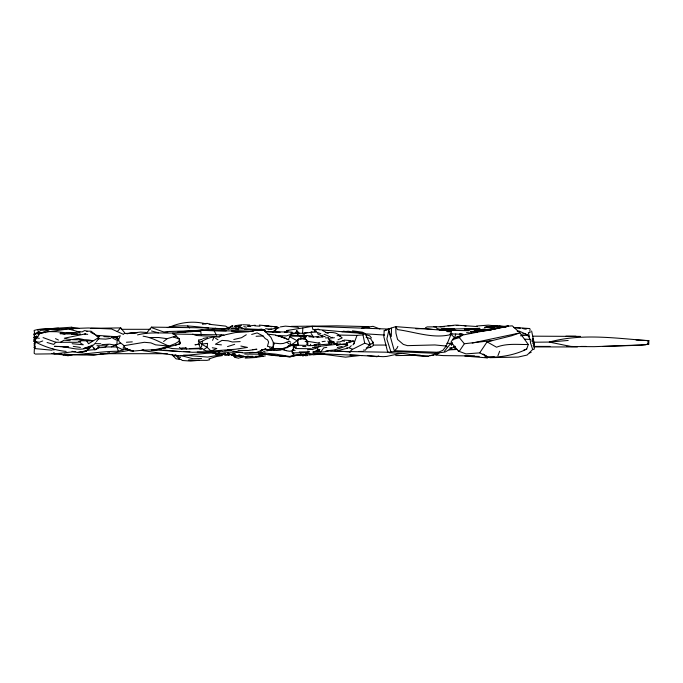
<?xml version="1.0" encoding="UTF-8"?>
<svg xmlns="http://www.w3.org/2000/svg" width="683" height="683" viewBox="0 0 683 683"><rect width="100%" height="100%" fill="white"/><g stroke="black" fill="none" stroke-linecap="round" stroke-linejoin="round"><path stroke-width="1.02" d="M394.518 350.669L394.518 351.591L390.907 351.873L389.447 352.676L387.594 351.754L383.855 336.89L384.162 330.726L389.899 328.506L395.73 326.645L444.975 330.401L451.224 331.733L450.925 334.542L446.204 346.05L442.849 350.353L439.289 351.856L437.504 352.274L394.518 350.669L396.866 348.415L397.856 346.366M228.156 353.051L229.292 354.938L228.148 354.332L228.156 353.051L227.251 352.846L228.481 355.117L224.792 354.912L218.577 352.88L218.534 354.477L214.812 353.299L217.484 354.366L219.644 354.101M273.302 342.371L274.31 343.583L272.79 347.28L271.356 348.373L273.226 347.621L273.302 342.371L270.912 337.325L264.159 330.256L257.423 330.068L248.535 331.733L235.259 332.578L220.413 335.874M34.15 341.005L34.27 334.405L35.473 333.432L41.074 330.307L49.21 329.744M533.457 342.226L549.269 342.072L571.167 346.546L594.176 346.665L645.606 344.778L647.962 344.027L648.03 340.689L648.85 340.578L648.739 344.164L641.03 345.18L603.243 346.46M437.504 352.274C426.166 361.017 410.543 352.565 397.446 353.29M201.442 347.186L202.501 341.15C207.401 337.906 213.634 336.215 219.482 337.137M304.148 338.674L304.294 336.847M302.56 333.236L302.825 327.968L312.063 326.346L388.636 329.078M34.389 348.697L34.15 353.213L34.671 353.709M228.148 354.332L228.216 353.137L228.899 354.725L228.148 354.332L230.504 354.383M97.541 338.691L105.72 339.135L110.62 338.35L111.995 336.821L117.416 338.085L116.819 344.556L115.931 345.222L109.417 344.181L101.827 344.625M306.804 353.546L306.3 354.187L309.74 353.495L306.804 353.546L302.808 355.8L303.935 354.742L305.651 354.989L302.808 355.8M123.427 346.733L123.094 349.875L118.304 351.284C96.269 351.053 73.662 357.585 51.857 353.435M290.727 342.192L289.268 341.287L283.368 343.464L280.158 343.703L273.456 343.071M286.595 332.604L286.826 330.504L302.825 327.968M198.412 341.773L198.599 340.108L202.108 339.331M236.318 327.379L234.209 326.346L238.538 326.619L238.111 329.778M297.54 341.039L297.771 345.197L305.685 345.41L307.316 344.497L306.155 339.69L302.714 338.768L300.068 338.819L297.856 339.699M235.183 353.623L233.979 355.228L234.636 357.021M453.145 339.955L453.41 338.094M294.04 353.683L292.23 352.846L292.358 350.234L293.434 349.346L293.4 348.373M35.747 341.372L34.585 345.82L34.15 345.453L35.098 338.777L36.259 337.112M303.201 336.693L303.457 335.174L301.707 335.336M237.983 329.548L238.358 327.328L240.382 326.448M337.487 343.148L334.525 343.643L331.631 342.781L330.803 341.509L331.059 340.134L329.488 340.194L328.207 337.863L325.441 337.897M454.776 337.487L455.732 334.03L463.159 334.414L460.316 333.466L459.386 334.183M435.959 353.316L394.518 351.591L388.721 330.862L391.308 336.497L391.496 328.233L389.165 328.975L386.843 339.007L390.907 351.873M226.585 328.344L221.523 329.445L230 327.49L228.165 329.044M290.48 343.464L290.036 345.052L287.517 347.57L282.788 348.714L271.066 349.013M305.728 336.156L305.258 337.718L305.728 336.156L306.949 335.541L310.953 335.934L313.54 337.018L318.765 336.309M272.124 347.562L271.347 350.14L261.649 349.525M220.703 336.48L221.207 334.866L223.683 335.174M306.155 339.69L307.828 341.372L307.794 344.744M363.416 350.038L365.379 350.166L370.015 343.95L365.226 333.594L362.98 334.832L357.004 335.404L353.905 343.669M162.699 347.749L169.051 346.093L175.343 343.583L178.767 341.449L179.552 339.127L172.833 333.031C161.12 333.27 149.065 331.853 137.531 334.909M526.67 349.15L528.3 344.514L519.883 332.852L512.301 325.851L508.545 326.098L462.348 335.105L455.091 337.692L452.564 339.63L451.028 342.072L458.344 351.079L465.994 353.896L479.705 352.863L488.234 357.158C501.322 357.482 515.05 354.887 526.67 349.15L523.972 349.884M235.353 355.638L235.763 354.486M452.53 342.712L451.514 345.385L450.771 343.37L446.827 343.301M497.907 355.723L499.683 351.216M352.949 344.889L354.221 343.498M118.594 339.588L120.285 335.746L116.665 336.685L117.886 340.074L118.594 339.588L119.183 341.782L124.127 345.666L125.126 348.518M212.558 340.365L214.231 336.659M307.316 344.497L307.999 345.675L310.065 345.632L310.688 344.292M66.14 351.412C54.947 350.353 44.053 346.605 34.15 341.372L35.943 337.726L39.324 338.333M34.15 343.651L35.038 341.833M295.397 333.415L296.755 330.649L299.581 333.526M34.252 340.954L34.534 340.399M292.222 351.147L293.656 349.354M288.269 339.494L291.581 334.183M450.771 343.37L444.445 351.199M42.756 340.945L39.264 342.251L34.15 341.372L39.973 333.492L43.055 332.356L45.829 332.604M479.705 352.863L487.081 341.876L511.669 335.763L519.883 332.852M294.356 346.785L293.972 347.34L296.422 347.459M37.992 334.619L38.88 332.843L43.217 332.962M229.087 353.444L228.455 354.315L228.899 354.725M235.387 356.432L235.054 356.893L233.851 356.099L234.551 356.757L236.011 356.765L236.011 355.604L238.068 356.261M533.15 345.504L534.328 343.908L531.613 330.99M90.139 347.621L92.017 345.12L93.067 345.41L95.799 342.687M347.425 344.463L347.519 345.624L345.811 345.248M492.605 340.51L464.363 343.745L459.446 351.019L458.344 351.079M90.66 332.254L98.745 336.625L97.396 338.324L88.542 343.754L86.656 340.86L81.021 340.697L78.827 341.423L80.825 341.91L76.078 342.32L55.793 342.26L43.072 337.573M306.505 336.079L306.949 335.541M146.316 333.347L151.481 327.131L205.822 327.849L222.889 328.728M186.783 348.586L186.45 348.987L185.571 347.971L181.661 347.946M96.405 341.5L98.753 338.725L98.745 336.625M326.807 347.331L323.708 347.86L320.976 351.728L315.956 351.088L318.637 350.951L319.892 349.483L317.74 349.525L315.956 351.088L312.763 352.112C324.852 352.855 336.634 350.029 347.758 345.308L346.58 342.738L349.909 342.507L352.197 341.338L354.332 341.415L354.409 342.038L353.837 341.927M35.217 348.603L34.15 347.135L35.217 346.144M532.509 343.079L534.328 343.908L534.302 349.124L532.672 349.474L527.139 355.032L518.209 357.064L489.813 357.679M262.059 352.095L260.599 353.657L258.447 354.178L244.736 354.059M261.632 351.882L260.94 352.616L249.901 352.428M302.953 355.775L303.935 354.742L305.651 354.989M55.793 342.26L53.735 344.42L47.067 342.49M343.284 340.518L339.852 341.944L336.898 341.944M117.228 331.571L120.729 327.908L125.305 333.543M320.037 343.404L318.671 344.821L314.513 344.753L313.121 345.538L310.065 345.632M72.039 351.275C78.203 353.205 86.195 353.589 90.071 347.305M86.562 350.883L77.76 352.462L86.562 350.883L90.967 346.751M290.138 356.868L258.55 353.666L290.138 356.868L299.675 354.665L301.066 353.427M351.31 345.692L349.184 347.69L346.469 348.074M370.015 343.95L369.144 344.702L364.705 343.199L352.565 349.286L349.38 351.958L334.738 350.721M298.411 339.767L293.229 343.592L288.021 346.341M459.309 337.633L462.348 335.105L452.564 339.63L459.309 337.633L464.363 343.745M298.898 338.64L298.189 339.212L297.737 341.509L298.334 345.342M163.578 341.551L167.096 338.7L176.316 335.925M218.953 336.659L221.207 334.866L172.773 334.013M36.976 337.291L37.864 336.591M272.44 332.177L277.947 327.849M505.855 327.106L507.563 325.834L508.545 326.098L493.126 329.445M99.12 347.34L94.843 349.901M293.161 348.006L293.69 346.93L294.475 346.802M272.654 332.271L275.949 329.991M366.199 348.082L370.562 347.382L373.217 345.641L373.106 342.029M35.832 338.768L34.15 337.564L36.267 336.215M435.558 353.188L445.085 352.044L455.185 346.29L453.324 346.87M35.858 338.205L34.15 337.564L36.575 336.053M246.298 334.738L241.56 337.684L233.791 339.511M305.651 336.651L304.806 336.804L303.901 333.27L310.594 332.399L312.063 331.554M60.719 342.081L64.108 340.202L70.264 340.689M230.53 326.995L232.741 325.834L230.589 326.534M341.5 344.42L344.847 344.702L346.93 343.899L344.206 343.822L336.429 345.393L340.646 343.865L320.412 346.196L315.076 348.654L307.401 349.858M330.307 338.145L332.237 337.257M81.755 332.058L84.777 330.521L87.646 331.511M317.39 333.714L321.599 335.865L323.272 335.02M425.449 327.763L427.165 326.918L444.513 326.722M207.256 323.409L202.441 323.904L207.256 323.409L211.32 324.562M338.017 339.741L342.217 337.94L339.46 335.66L337.018 335.66M314.496 330.452L315.887 329.821M303.372 338.478L305.933 337.624M106.198 346.605L104.388 347.425L98.096 347.758M185.571 347.971L186.177 347.698M302.245 335.712L303.457 335.174M231.264 326.474L232.741 325.834M41.168 333.116L49.868 329.326L88.312 327.977L111.525 328.975L123.563 334.439M120.285 343.233L111.346 346.81M84.06 348.33L91.983 345.478M180.543 357.311L178.442 358.216L179.749 359.489L175.164 354.801L178.613 356.167L181.157 355.587L192.965 358.72L201.519 358.515M125.885 348.689L123.094 349.875L116.964 346.955L115.265 344.941M262.195 350.106L260.334 350.883L265.619 348.68M299.675 354.665L293.485 354.981L289.865 356.5L276.077 354.204L261.674 352.735M258.874 355.997L264.791 354.229M313.121 345.538L316.681 344.761M261.026 350.678L256.373 352.488L249.594 352.812M211.585 329.71L215.512 328.181M168.624 327.627C180.321 322.077 193.631 320.694 206.155 323.913M319.482 342.396L317.945 342.977L307.828 341.372M107.965 344.949L105.438 345.888L96.918 345.692M88.944 347.109C79.578 352.027 69.495 346.631 59.763 346.648M231.324 328.608L233.065 327.977L238.196 328.421M202.501 341.15L199.282 342.311L198.522 343.771L200.52 347.929M167.284 327.601C180.696 324.229 194.911 326.602 208.511 328.011M384.162 330.726L389.165 328.975M347.604 348.21L337.914 350.541M285.485 347.638L291.479 345.624M334.525 343.643L333.978 341.987L331.631 342.781L329.795 342.465L329.488 340.194M239.87 357.772L247.869 356.142M34.27 334.405L39.315 332.732L41.356 333.014M233.219 354.144L233.654 354.007L233.023 353.384L233.219 354.144L228.455 354.315L228.216 353.137M227.507 346.614L234.67 344.334M317.16 329.411L318.176 329.086L319.465 329.735M284.478 347.963L281.439 348.919L273.149 348.68M175.642 345.052L180.5 343.532L179.595 340.672M367.394 355.544L376.768 356.663L378.595 356.091M449.61 348.04L451.463 347.451M287.406 346.537L293.22 344.719M302.637 355.023L300.708 355.621L297.173 355.058M351.95 341.141L353.111 340.783L354.332 341.415M529.445 352.923L531.135 352.402M208.998 358.857L216.562 356.543L222.436 355.553M86.656 340.86L92.845 340.808C83.446 338.187 73.884 341.415 64.356 338.222L85.674 333.825M162.195 348.125L153.154 350.029L157.192 349.798L153.547 349.944M118.21 338.648L117.578 338.836L116.665 336.685M251.668 334.448L257.149 332.894L263.023 335.942L265.26 338.631L267.514 339.818L268.624 342.046L267.429 346.315L273.226 347.621M300.17 339.186L301.57 338.794M260.582 355.681L255.442 357.021L245.974 356.577M160.095 349.269L165.26 347.878M179.791 343.976L167.924 347.041L167.181 347.758L165.312 347.63M265.337 355.911L255.015 357.542L245.197 358.114M224.792 354.912L228.464 354.537M436.13 353.905L439.041 353.179L436.659 354.81L435.156 354.153M450.925 334.542C433.278 339.024 414.957 331.895 397.463 329.607L395.73 326.645L395.944 333.193L397.574 339.468L403.303 344.386L407.409 345.641L434.892 344.949L446.204 346.05M297.916 344.992L292.939 345.777L291.129 345.094M334.414 337.744L331.733 337.991M520.446 335.78L527.78 335.148L529.445 336.685L528.326 332.664L530.051 332.51L529.897 330.222M158.601 349.423L165.525 348.023M171.518 326.815L173.422 326.372M337.334 347.545L342.174 346.418M318.38 353.384L308.964 354.016M400.298 353.478L386.8 356.415L383.078 356.654L349.935 354.955M130.035 350.148C108.657 354.46 85.913 356.321 64.347 354.033M303.901 333.27L307.137 332.57M228.481 355.117L229.292 354.938M164.953 332.348L168.872 331.494L198.89 330.598M292.392 333.91L296.132 333.091L296.507 333.577M209.707 359.753L206.966 360.351L188.363 360.231L192.307 360.231M266.72 350.891L269.614 350.268L265.789 349.295M35.345 333.774L34.15 334.03L34.483 334.465M316.835 337.547L325.117 336.437M455.091 337.692L459.207 336.804M489.011 330.333L491.068 329.889M472.226 343.037L517.919 333.33M245.632 356.893L248.663 356.261M235.02 325.723L241.842 324.715M224.767 350.951L229.249 350.055M72.398 354.793L67.967 355.766L59.72 354.033M238.341 325.979L241.244 325.407M202.971 338.495L207.641 337.581M78.494 328.301L71.373 327.234L37.514 329.539L34.15 330.444L34.713 334.337M474.361 332.194L507.563 325.834M98.13 346.938L99.325 346.973L96.149 349.525L86.152 350.362M261.948 329.061L258.123 329.582M268.129 329.667L279.236 327.72M232.015 354.793L233.859 354.468L231.161 355.356L234.278 355.006M376.768 356.663L379.167 356.244M72.91 339.391L78.425 338.452L82.839 339.391M124.127 345.666L144.326 342.294L150.875 342.866L155.681 344.864L169.051 346.093C160.351 342.627 152.531 337.496 143.089 336.19M167.07 347.288L172.193 348.569L181.977 349.09L201.903 348.714M225.177 354.11L207.581 357.081L183.514 355.126M81.021 331.639L71.758 332.971L73.619 332.817L66.2 333.082L71.211 333.347L56.749 331.716L47.52 331.596M485.126 328.924L479.321 329.889L471.705 329.428L464.739 329.974L473.319 329.513L471.705 329.428L477.443 330.171L495.61 328.736M309.74 353.495L306.761 353.99L305.608 353.35M330.803 341.509L332.297 341.269L333.978 341.987M228.361 327.379L232.519 326.713M361.614 328.105L372.961 326.337L379.902 328.967M280.38 326.909L285.417 326.132L297.668 327.251L298.872 327.985M214.129 352.599L215.572 353.692L215.128 353.76L217.484 354.366M309.39 355.058L312.473 354.588M104.354 353.504L93.819 355.092L84.88 354.298M107.513 353.026L109.622 352.71M172.125 354.648L173.303 356.022L176.001 355.621M302.714 338.768L305.566 338.35M233.509 353.598L234.269 353.487L234.303 354.178M46.196 332.109L48.211 331.818M50.235 331.528L68.385 328.941L77.862 331.596M171.561 326.781L173.473 326.525M322.111 341.671L325.245 341.252M292.922 350.806L289.498 351.258L286.339 350.721M293.067 355.869L294.988 355.621M479.611 331.511L491.436 329.983M198.599 340.108L199.282 342.311L201.579 344.112L207.564 343.353L207.12 347.297L211.064 351.088L235.43 349.252L247.468 347.408L240.868 346.059M440.202 326.764L455.407 325.099L477.537 326.568M449.96 334.132L452.052 333.867M300.827 354.579L303.474 354.255L304.985 354.929M123.982 333.594L137.351 332.672L133.526 332.997M85.614 348.219L88.175 347.912L84.265 348.296M318.261 343.745L318.671 344.821L331.52 343.959M359.873 355.527L345.547 357.158L317.868 353.555M317.39 354.434L313.01 354.87M35.328 354.059L54.819 353.828L75.711 351.514M131.614 333.159L126.739 333.697L140.527 332.066L146.136 332.45M325.987 350.866L332.211 350.217M156.151 349.807L141.774 350.183L143.985 350.123L133.296 351.088L130.564 350.994L125.501 348.791L133.296 351.088L125.501 348.791M180.585 355.817L212.695 352.701M281.097 350.055L276.41 350.507L270.912 349.594M522.034 334.132L525.236 333.833L527.78 335.148L530.162 339.442L530.537 342.951L532.672 349.474M252.445 349.636L256.902 349.226L248.211 350.49L238.008 350.396M305.438 355.749L308.016 355.51M293.699 344.966L297.728 344.608M199.146 360.317L190.753 361.068L182.267 360.487L181.063 359.403L176.094 358.857L173.303 356.022M190.378 331.127L202.945 330.043M568.196 340.458L549.269 342.072C581.651 333.176 615.161 338.205 648.03 340.689M75.847 334.337L80.449 333.961M235.644 329.027L238.29 328.813M314.445 346.179L320.412 346.196M199.82 349.064L202.877 348.825M415.887 328.847L424.664 328.549L433.099 329.488M429.795 355.595L434.021 355.28M172.944 332.988L180.295 332.442M182.395 332.288L200.256 330.965L177.887 332.126M464.346 329.035L480.004 328.378L437.257 329.36M52.267 329.53L59.387 329.035M492.452 329.317L490.351 329.471L492.332 329.513M250.49 352.565L253.043 352.385M126.406 342.251L132.28 341.867M528.3 344.514C517.74 344.65 506.709 343.156 496.524 347.203L487.081 341.876M476.503 326.022L488.294 325.151L497.676 326.132M314.12 331.264L316.553 331.127M240.151 341.585L232.357 342.004L228.071 340.791L221.984 340.399L215.393 344.241L221.437 344.881M446.87 331.596L451.224 331.733M256.091 336.292L263.023 335.942M494.347 356.85L488.234 357.158L483.086 354.016M34.15 347.135L35.499 347.075M420.361 355.237L395.705 355.587M454.204 328.583L441.056 329.197L448.492 329.257M189.302 348.629L200.281 348.134M249.696 352.599L243.387 352.932L232.519 351.045M247.716 356.517L252.778 356.295M363.108 326.824L368.154 326.611L369.23 327.259M448.005 325.791L453.196 325.578M456.312 325.45L458.387 325.364M325.825 332.681C330.452 332.433 336.403 331.707 339.622 335.763M312.438 347.391L317.646 347.63L317.74 349.525M58.456 328.139L37.514 329.539L38.444 331.357M299.256 351.958L309.467 351.822L305.292 352.744L292.23 352.846M294.808 344.659L292.734 344.736L292.939 345.777L296.456 346.016L295.201 345.222M74.498 334.346L76.394 334.277M62.947 346.836L68.633 346.648M220.088 351.412L192.691 352.291L155.092 349.952M449.107 349.875L457.431 349.44L449.354 349.363M255.331 356.364L257.329 356.304M77.427 333.893L67.002 333.953L60.642 333.091L65.013 334.405M185.785 331.733L178.391 331.947L209.211 329.428L244.463 328.822L261.888 329.539L252.377 329.821M190.011 331.614L193.187 331.52M517.219 331.212L519.259 331.153L525.236 333.833L529.445 336.685M291.334 326.372L336.941 325.851L368.154 326.611M71.664 334.439L74.806 334.363M476.085 331.588L470.519 331.699L477.468 332.015M279.799 355.971L283.428 355.903M494.56 326.926L486.176 327.063L499.051 325.74L506.299 326.611M289.438 336.121L304.729 336.267M67.045 346.716L54.444 346.341L57.637 346.529M532.689 336.173L580.55 336.403M69.555 328.643L79.151 328.506M90.873 328.335L120.729 327.908L120.737 328.378M304.661 338.145L301.664 338.179L299.692 336.352M314.65 354.281L325.023 354.144M358.703 351.455L362.895 351.404M149.406 337.539L158.78 337.522L167.096 338.7M305.13 341.543L306.846 341.526M439.254 330.137L469.153 330.692M450.686 330.068L445.538 330.102L455.843 330.137M348.731 341.355L352.197 341.338M254.955 329.556L261.888 329.539M304.951 333.347L290.915 333.073M373.721 345.077L386.126 345.043M121.608 329.308L150.303 329.308M105.25 346.947L116.964 346.955L118.304 351.284M100.358 353.692L167.301 353.692M284.393 332.109L287.039 332.109M534.029 346.418L550.003 346.426M567.035 346.435L572.363 346.443M580.883 346.443L586.202 346.452M533.722 346.921L577.425 346.947M565.891 336.19L575.982 336.232M295.201 348.552L309.869 348.731L312.976 349.722M201.169 334.909L200.682 330.384L253.222 331.34M221.932 335.43L223.939 335.447M527.959 328.523L529.632 328.54L530.196 329.428M450.806 333.97L455.732 334.03M255.177 325.236L247.545 326.167L250.601 326.525M244.42 329.411L252.616 329.548M242.456 352.351L224.272 352.052L219.26 350.584M255.211 329.633L264.705 329.795L266.472 332.408M310.594 332.399L316.28 332.092L320.856 333.731M252.539 331.434L231.452 331.024M95.492 343.643L100.794 343.737M330.726 351.224L391.461 352.291M481.438 330.99L474.309 330.854L477.374 331.503M264.825 331.571L292.17 332.134L290.736 334.371L286.399 335.908L275.838 335.541M265.013 331.682L280.09 332.314M338.196 335.037L357.004 335.404M245.299 329.437L250.994 329.556M200.682 330.384L226.218 330.913M86.861 331.135L91.095 331.221L94.86 334.226M525.662 328.66L522.478 328.386M464.816 356.031L479.218 356.432M249.756 325.023L242.798 324.732M242.294 327.447L238.615 327.533L238.538 326.619M261.785 329.71L264.705 329.795M282.711 349.764L284.606 349.816M474.523 355.988L443.199 355.604L435.438 354.929M313.745 353.452L323.477 353.803M350.831 340.621L344.087 340.057M34.824 334.055L34.15 334.03L35.064 334.354M362.101 355.578L315.794 353.529M636.069 340.032L648.85 340.578M291.12 335.233L305.395 335.857M183.573 351.472L189.9 351.754M197.285 352.078L225.749 353.324M302.68 346.46L305.941 346.605M238.939 356.688L241.97 356.833M524.834 339.178L530.162 339.442M241.56 328.532L243.387 328.625M259.284 325.082L277.665 326.969M260.308 356.253L263.339 356.424L260.445 356.082M216.938 336.548L196.209 335.481L192.691 334.149M95.91 335.293L117.775 336.839M96.576 336.215L99.718 336.395M103.918 336.625L109.169 336.924M299.35 335.302L300.716 335.379M222.385 354.136L225.441 354.315M366.122 333.885L384.614 335.037M274.976 355.604L277.281 355.758M254.674 325.825L260.018 326.192M470.638 356.535L487.474 357.901L484.81 356.722M179.791 351.634L163.502 350.046M365.226 333.594L342.174 331.895L348.219 331.255L365.226 333.594L362.366 332.169L352.496 330.82M513.479 327.422L529.632 328.54M275.949 335.02L267.975 334.218M389.447 352.676L400.964 353.563M167.728 332.237L163.485 331.895L151.489 327.618L151.481 327.131M513.975 327.644L520.352 328.199M270.801 326.619L271.825 326.705M342.029 331.725L315.836 329.368L312.985 329.658L312.063 326.346M111.995 336.821L116.23 337.206M52.13 350.234L35.012 348.595M243.148 356.372L247.451 356.774M265.585 328.702L271.766 329.291M523.519 328.779L526.38 329.061M501.527 326.517L504.413 326.807M466.583 332.587L471.705 333.108M151.25 350.089L154.127 350.396M413.095 354.699L428.284 356.355M84.632 334.013L87.697 334.354M209.246 324.28L225.646 326.124L228.131 327.712M343.284 331.178L346.127 331.545M196.695 331.204L199.624 331.588M215.572 353.692L211.978 352.718M142.875 350.644L179.031 355.869M73.243 346.383L80.432 347.434M285.981 350.635L282.053 348.979M60.206 354.161L63.971 354.742L60.565 354.178M227.61 349.969L231.657 350.61M243.805 326.687L246.452 327.123M270.997 349.483L274.66 350.08L270.75 349.406M212.311 347.758L216.818 348.509L211.064 351.088L206.317 350.925L203.346 349.833L207.12 347.297L201.579 344.112M72.133 343.72L83.292 344.778L80.671 343.25M34.346 339.605L34.833 340.16M34.15 341.372L35.951 341.671M433.662 326.696L436.599 327.2M647.962 344.027L648.739 344.164M265.021 349.15L271.347 350.14L269.597 347.801M286.826 330.504L288.738 330.871M114.087 337.419L117.416 338.085M235.609 357.55L238.99 358.285M263.587 351.489L265.2 351.822M243.848 356.244L238.726 354.921L240.22 355.86L236.011 355.604M365.268 334.585L369.699 335.771L371.458 337.983M349.38 351.958L350.405 352.18M366.097 337.248L370.519 338.631L373.174 342.729L369.648 344.992L370.562 347.382M276.214 335.49L281.362 336.617L288.9 339.946M214.778 352.727L216.315 353.709M464.175 325.68L466.019 326.158M342.96 340.817L344.548 341.244M151.489 330.973L158.49 332.869M308.818 336.719L313.54 337.018L311.106 333.526M436.71 328.532L442.405 330.316M125.143 348.04L127.772 348.876M77.589 331.562L80.013 332.348M318.637 350.951L320.976 351.728M278.766 335.959L286.783 338.785L279.202 336.164M173.448 336.992L179.552 339.127M34.15 337.564L36.011 338.213M328.199 333.424L322.726 330.615M218.577 352.88L220.703 353.76M349.448 347.971L352.565 349.286M293.024 349.636L295.09 350.541M330.35 336.95L324.331 334.269M289.37 336.514L296.789 340.552M112.772 338.273L116.349 339.997M55.511 338.64L58.465 340.049M215.58 338.316L217.962 339.733M286.851 342.414L289.182 343.856M179.356 347.391L181.977 349.09M328.207 337.863L329.001 338.401L329.548 341.355L328.566 342.729L330.043 344.13M346.768 344.275L346.58 342.738M34.21 347.485L35.14 348.245M339.46 335.66L340.347 336.403M218.099 354.11L218.534 354.477M445.82 345.871L447.288 347.203M450.806 334.132L455.066 338.085M91.915 346.068L95.321 349.414M73.303 329.104L71.373 327.234L72.33 328.907M187.671 325.919L189.626 327.977M52.822 348.911L53.974 350.14M178.767 341.449L180.5 343.532M453.734 346.904L455.715 349.372M53.786 352.496L54.819 353.828M34.218 340.074L34.688 340.791M296.755 330.649L298.334 333.295M34.15 339.724L34.637 340.561M321.599 335.865L322.248 337.06M214.035 330.572L216.477 335.208M93.699 347.86L94.51 349.44M327.9 341.116L328.566 342.729L329.795 342.465M233.979 355.228L234.551 356.757M314.513 344.753L314.769 345.53M215.504 352.855L215.768 353.717M292.99 353.06L293.485 354.981M362.98 334.832L364.705 343.199M34.15 333.748L34.398 335.157M532.706 338.367L531.878 341.244L532.971 341.978L532.706 338.367M298.036 334.192L297.566 335.148L297.37 333.978L298.036 334.192M199.171 344.13L194.971 344.795L199.112 344.181M499.896 326.389L484.768 327.277L499.896 326.389L505.121 326.79L499.896 326.389M62.349 333.603L59.993 333.654L63.989 333.628L62.349 333.603M268.854 326.098L264.347 325.629L268.854 326.098M277.648 327.635L273.9 326.542L277.648 327.635"/></g></svg>
